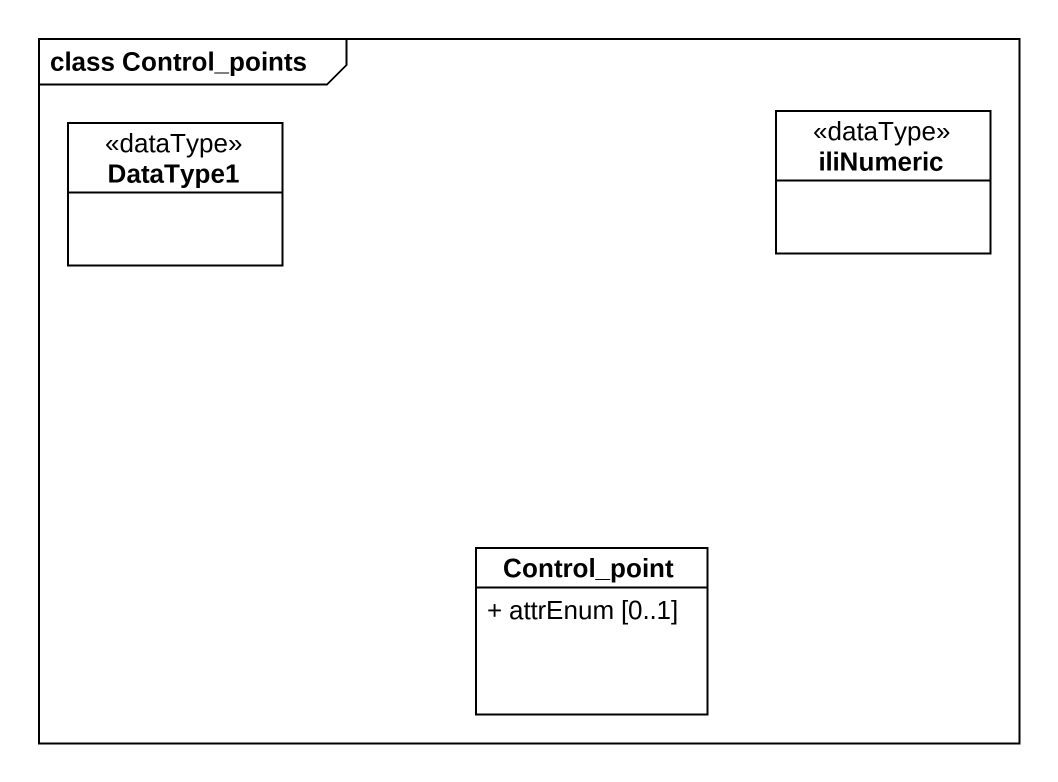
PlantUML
@startuml
mainframe class Control_points
hide circle
hide empty members
skinparam classAttributeIconSize 0
class DataType1 <<dataType>>
class iliNumeric <<dataType>>
class Control_point {
  + attrEnum [0..1]
}
@enduml
